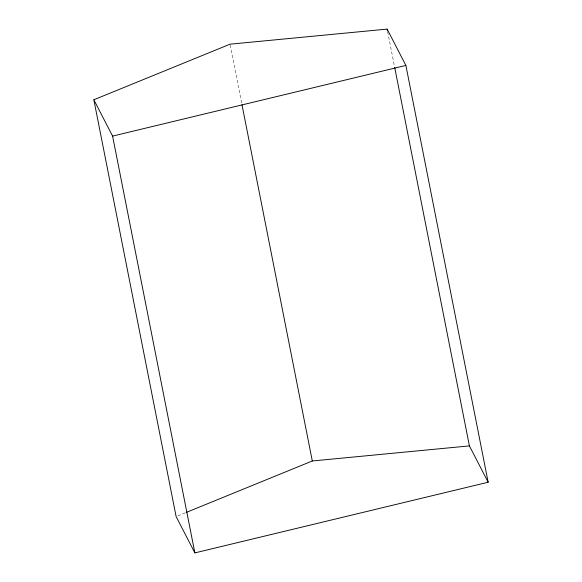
<?xml version="1.0" encoding="UTF-8"?>
<svg xmlns="http://www.w3.org/2000/svg" width="582" height="582" viewBox="0 0 582 582"><rect width="100%" height="100%" fill="white"/><g stroke="black" fill="none" stroke-linecap="round" stroke-linejoin="round"><path stroke-width="0.44" stroke-dasharray="2.91 2.18" d="M177.794 515.885L185.36 512.793M387.663 31.77L394.516 66.508M230.21 45.076L241.639 102.963"/><path stroke-width="0.87" d="M93.84 99.769L230.036 44.188L387.132 29.1L405.887 65.431L488.16 482.231L194.868 552.9L176.113 516.569L93.84 99.769L112.595 136.101L194.868 552.9M186.204 512.451L312.308 460.98L469.405 445.899L488.16 482.231M112.595 136.101L405.887 65.431M387.132 29.1L387.488 30.882M394.691 67.396L469.405 445.899M241.988 104.745L312.308 460.98"/></g></svg>
